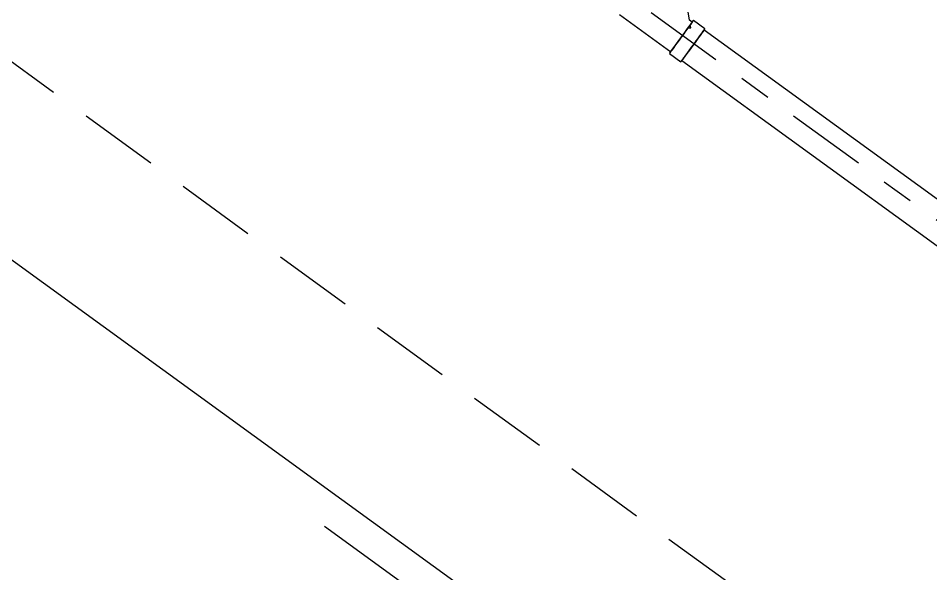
# Model space of a CAD drawing. Header units: inches. Extents: x 400392 to 401495, y 4543971 to 4544133.
# Drawn here: x 400759.163 to 400762.012, y 4544094.175 to 4544095.91 of the extents above; entities that cross this region are included whole.
import ezdxf

# ---------------------------------------------------------------- set-up
doc = ezdxf.new("R2010")
doc.units = ezdxf.units.IN
doc.header["$MEASUREMENT"] = 0
for name, pattern in [('AKS', [3, 2.5, -0.25, 0, -0.25]), ('CENTER', [2, 1.25, -0.25, 0.25, -0.25]), ('HIDDEN', [0.375, 0.25, -0.125])]:
    doc.linetypes.add(name, pattern=pattern)
doc.layers.add('A-DETL-GENF', color=92, linetype='Continuous', lineweight=9)
for name, color, linetype in [('aks prota', 2, 'AKS'), ('kiriş prota', 6, 'Continuous'), ('kolon tarama prota', 252, 'Continuous'), ('skesit prota', 7, 'Continuous')]:
    doc.layers.add(name, color=color, linetype=linetype)

# ---------------------------------------------------------------- blocks, each defined once
blk = doc.blocks.new('+24.06 mekanik')
at = {"layer": 'kolon tarama prota', "color": 253}
for p, q in [((6006.7, 163893.9), (5915.1, 163985.5)), ((6017, 163893.9), (6006.7, 163893.9)), ((6061.5, 163900.5), (6017, 163900.5)), ((7046.4, 163895.7), (6061.5, 163895.7)), ((6016.7, 163870.7), (6017.3, 163870.7)), ((6023.5, 163877.1), (6017, 163883.6)), ((5819.5, 163779.6), (6017, 163779.6)), ((6017, 163773), (6061.5, 163773)), ((6061.5, 163777.7), (7046.4, 163777.7))]:
    blk.add_line(p, q, dxfattribs=at)
for centre, major_axis, ratio, start_param, end_param in [((6017, 163836.7), (0, 63.8), 0.01, 0, 3.141593), ((6017, 163836.7), (0, 57.2), 0.01, 0, 3.141593), ((6017, 163836.7), (0, 63.8), 0.01, 3.141593, 6.283185), ((6017, 163836.7), (0, 57.1), 0.01, 3.141593, 6.283185), ((6061.5, 163836.7), (0, 63.8), 0.01, 0, 3.141593), ((6061.5, 163836.7), (0, 59), 0.009999, 0, 1.570796), ((6061.5, 163836.7), (0, 63.8), 0.01, 3.141593, 6.283185), ((6061.5, 163836.7), (0, 59), 0.009999, 4.712389, 6.283185), ((5983.1, 163836.7), (40.4, 40.4), 0.007071, 0.007071, 0.579267), ((5983.1, 163836.7), (40.4, 40.4), 0.007071, 5.71806, 6.290256), ((6061.5, 163836.7), (0, 59), 0.009999, 1.570796, 3.141593), ((6061.5, 163836.7), (0, 59), 0.009999, 3.141593, 4.712389)]:
    blk.add_ellipse(centre, major_axis=major_axis, ratio=ratio, start_param=start_param, end_param=end_param, dxfattribs=at)

msp = doc.modelspace()

# ---------------------------------------------------------------- linework, layer by layer
at = {"layer": 'aks prota', "ltscale": 10}
msp.add_line((400829.0478, 4544044.2433), (400753.544, 4544099.1), dxfattribs=at)
at = {"layer": 'kiriş prota', "linetype": 'HIDDEN'}
msp.add_lwpolyline([(400757.8578, 4544096.7075), (400762.4288, 4544093.3865)], dxfattribs=at)
at = {"layer": 'kiriş prota'}
msp.add_lwpolyline([(400757.5639, 4544096.303), (400762.1349, 4544092.982)], dxfattribs=at)
at = {"layer": 'skesit prota', "linetype": 'CENTER', "ltscale": 0.2}
msp.add_lwpolyline([(400753.13, 4544101.7472), (400789.8943, 4544075.0364), (400789.7615, 4544075.8745), (400789.2325, 4544075.1463)], dxfattribs=at)

# ---------------------------------------------------------------- block references
at = {"layer": 'A-DETL-GENF', "xscale": 0.001, "yscale": 0.001, "zscale": 0.001, "rotation": 323.9999999999982}
msp.add_blockref('+24.06 mekanik', (400660.0652, 4543966.8416), dxfattribs=at)

doc.saveas('drawing.dxf')
